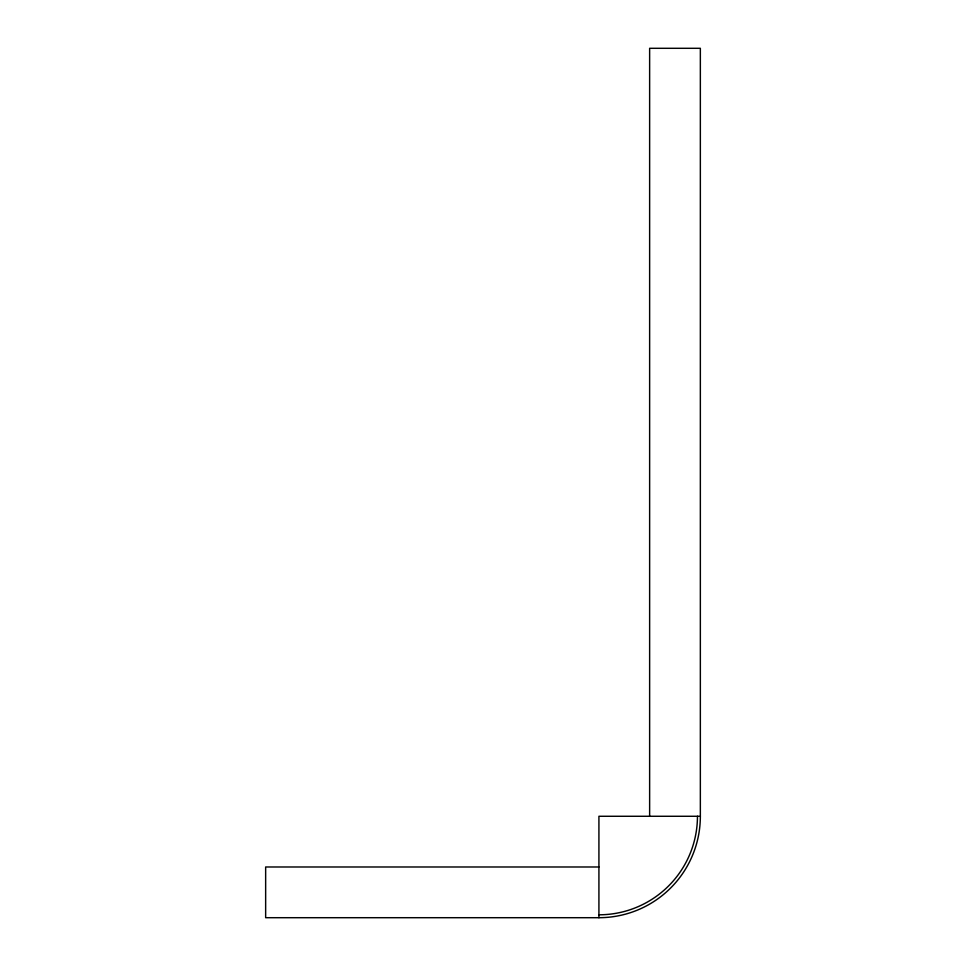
<?xml version="1.0" encoding="UTF-8"?>
<svg xmlns="http://www.w3.org/2000/svg" width="966" height="966" viewBox="0 0 966 966"><rect width="100%" height="100%" fill="white"/><g stroke="black" fill="none" stroke-linecap="round" stroke-linejoin="round"><path stroke-width="1.45" d="M649.635 816.27L649.635 48.3L700.35 48.3L700.35 816.27L598.92 816.27L598.92 917.7L265.65 917.7L265.65 866.985L598.92 866.985M697.452 816.27A98.532 98.532 0 0 1 598.92 914.802M700.35 816.27A101.43 101.43 0 0 1 598.92 917.7"/></g></svg>
